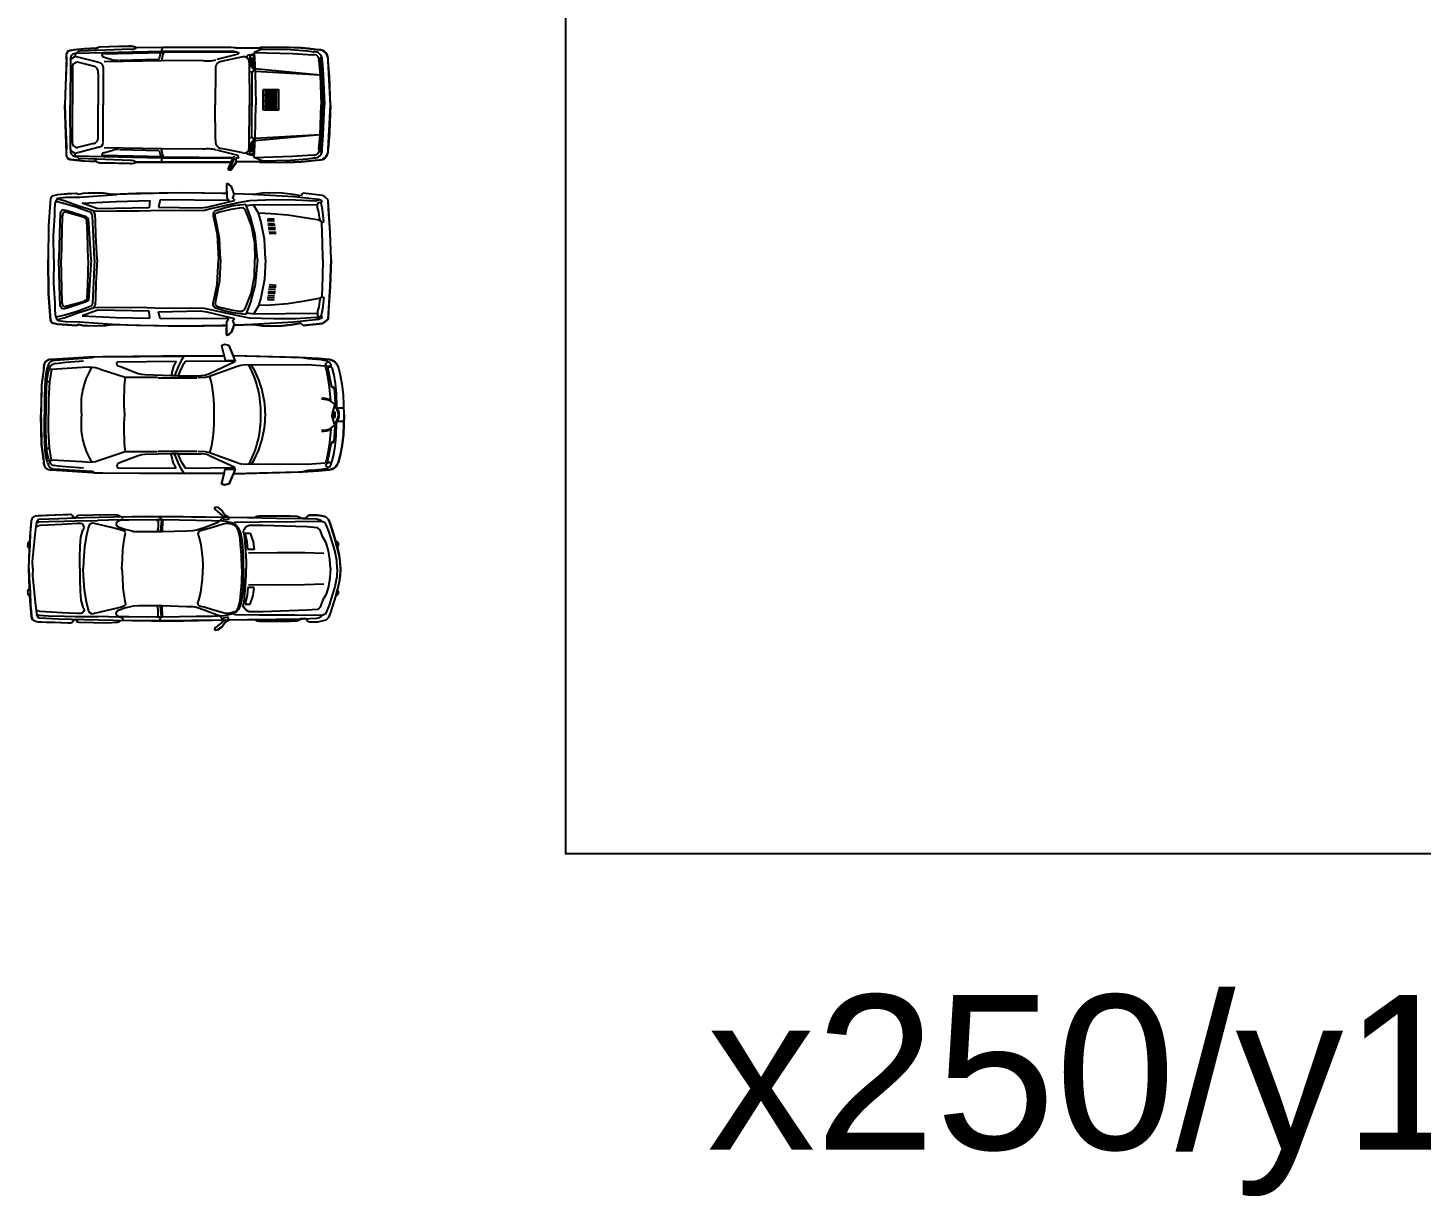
# Model space of a CAD drawing. Header units: millimetres. Extents: x -21385 to 341565, y -192336 to 174804.
# Drawn here: x -8938 to 13592, y -28040 to -9143 of the extents above; entities that cross this region are included whole.
import ezdxf

# ---------------------------------------------------------------- set-up
doc = ezdxf.new("R2010")
doc.units = ezdxf.units.MM
doc.styles.get("Standard").update_dxf_attribs({"font": 'arial.ttf'})

# ---------------------------------------------------------------- blocks, each defined once
blk = doc.blocks.new('car16')
at = {"color": 0, "linetype": 'ByBlock', "lineweight": -2}
for p, q in [((-834, 4743), (-878, 4684)), ((-763, 4773), (-834, 4743)), ((-715, 4772), (-763, 4773)), ((-452, 4794), (-718, 4772)), ((3, 4809), (-715, 4772)), ((0, 4809), (-452, 4794)), ((0, 4809), (452, 4794)), ((718, 4772), (0, 4809)), ((452, 4794), (718, 4772)), ((766, 4773), (718, 4772)), ((837, 4743), (766, 4773)), ((881, 4684), (837, 4743)), ((-878, 4684), (-913, 4394)), ((-892, 4619), (-910, 4454)), ((-875, 4438), (-859, 4540)), ((-832, 4199), (-809, 4527)), ((-765, 4669), (-760, 4645)), ((-760, 4645), (-488, 4667)), ((-718, 4676), (-486, 4695)), ((-718, 4625), (-483, 4643)), ((-483, 4643), (-584, 3588)), ((-483, 4643), (-541, 3595)), ((-488, 4667), (2, 4682)), ((-486, 4695), (0, 4717)), ((-483, 4643), (2, 4661)), ((488, 4667), (-2, 4682)), ((483, 4643), (-2, 4661)), ((486, 4695), (0, 4717)), ((483, 4643), (541, 3595)), ((483, 4643), (584, 3588)), ((718, 4625), (483, 4643)), ((718, 4676), (486, 4695)), ((760, 4645), (488, 4667)), ((765, 4669), (760, 4645)), ((832, 4199), (809, 4527)), ((875, 4438), (859, 4540)), ((916, 4394), (881, 4684)), ((892, 4619), (910, 4454)), ((-921, 4339), (-936, 3966)), ((-919, 4339), (-923, 4224)), ((-910, 4454), (-921, 4339)), ((-913, 4394), (-919, 4339)), ((-895, 4163), (-875, 4438)), ((895, 4163), (875, 4438)), ((910, 4454), (921, 4339)), ((921, 4339), (916, 4394)), ((921, 4339), (936, 3966)), ((926, 4224), (921, 4339)), ((-923, 4224), (-927, 3676)), ((-903, 3708), (-895, 4163)), ((-850, 3576), (-832, 4199)), ((850, 3576), (832, 4199)), ((903, 3708), (895, 4163)), ((930, 3676), (926, 4224)), ((-936, 3966), (-930, 3676)), ((-247, 3723), (-247, 3972)), ((-247, 3972), (86, 3972)), ((-211, 3950), (-211, 3743)), ((-193, 3950), (-193, 3743)), ((-174, 3950), (-174, 3743)), ((-155, 3950), (-155, 3740)), ((-136, 3950), (-136, 3743)), ((-117, 3950), (-117, 3743)), ((-98, 3950), (-98, 3743)), ((-79, 3950), (-79, 3743)), ((-61, 3950), (-61, 3740)), ((-42, 3950), (-42, 3743)), ((-23, 3950), (-23, 3743)), ((-4, 3950), (-4, 3743)), ((15, 3950), (15, 3743)), ((34, 3950), (34, 3740)), ((52, 3950), (52, 3743)), ((86, 3970), (86, 3726)), ((936, 3966), (930, 3676)), ((-930, 3676), (-918, 3657)), ((-927, 3676), (-915, 3657)), ((-918, 3659), (-921, 3288)), ((-918, 3657), (-903, 3708)), ((-915, 3657), (-918, 3288)), ((-903, 3708), (-850, 3576)), ((86, 3723), (-247, 3723)), ((903, 3708), (850, 3576)), ((918, 3657), (903, 3708)), ((930, 3676), (918, 3657)), ((918, 3657), (930, 3676)), ((918, 3659), (921, 3288)), ((921, 3288), (918, 3657)), ((-850, 3576), (-541, 3595)), ((-822, 3574), (-797, 3464)), ((-803, 3568), (-684, 3571)), ((-803, 3568), (-791, 3508)), ((-797, 3464), (-769, 3458)), ((-791, 3508), (-705, 3496)), ((-777, 3395), (-704, 3046)), ((-766, 3549), (-587, 3544)), ((-766, 3532), (-611, 3530)), ((-754, 3516), (-636, 3514)), ((-684, 3497), (0, 3502)), ((-678, 3570), (-606, 3569)), ((-606, 3569), (-564, 3565)), ((-541, 3595), (0, 3602)), ((-529, 3538), (-537, 3498)), ((-529, 3538), (26, 3541)), ((529, 3538), (-26, 3541)), ((541, 3595), (0, 3602)), ((684, 3497), (0, 3502)), ((529, 3538), (537, 3498)), ((850, 3576), (541, 3595)), ((606, 3569), (564, 3565)), ((766, 3549), (587, 3544)), ((678, 3570), (606, 3569)), ((766, 3532), (611, 3530)), ((754, 3516), (636, 3514)), ((803, 3568), (684, 3571)), ((777, 3395), (704, 3046)), ((791, 3508), (705, 3496)), ((797, 3464), (769, 3458)), ((803, 3568), (791, 3508)), ((822, 3574), (797, 3464)), ((-921, 3288), (-929, 3203)), ((-929, 3203), (-928, 2095)), ((-918, 3288), (-926, 3203)), ((-926, 3203), (-926, 2395)), ((-869, 3234), (-870, 3253)), ((-869, 3248), (-860, 3294)), ((-869, 3239), (-862, 2082)), ((-860, 3294), (-843, 3335)), ((-854, 3245), (-860, 3294)), ((-854, 3245), (-847, 2121)), ((-842, 3326), (-819, 3319)), ((-819, 3319), (-734, 2973)), ((819, 3319), (734, 2973)), ((842, 3326), (819, 3319)), ((870, 3244), (824, 3256)), ((881, 3286), (835, 3298)), ((860, 3294), (843, 3335)), ((854, 3245), (847, 2121)), ((869, 3239), (862, 2082)), ((869, 3234), (870, 3253)), ((1039, 3159), (869, 3234)), ((870, 3253), (883, 3281)), ((1055, 3178), (870, 3253)), ((883, 3281), (921, 3288)), ((921, 3288), (956, 3274)), ((1051, 3204), (921, 3288)), ((929, 3203), (928, 2095)), ((929, 2395), (929, 3203)), ((929, 3203), (1039, 3159)), ((956, 3274), (1004, 3243)), ((1004, 3243), (1051, 3204)), ((1053, 3163), (1039, 3159)), ((1039, 3159), (1053, 3163)), ((1051, 3204), (1053, 3163)), ((1053, 3163), (1051, 3204)), ((-563, 2953), (1, 2945)), ((563, 2953), (-1, 2945)), ((-718, 2749), (-713, 2081)), ((718, 2749), (713, 2081)), ((-926, 2395), (-921, 1667)), ((924, 1667), (929, 2395)), ((-928, 2095), (-924, 1667)), ((-924, 2095), (-892, 2081)), ((-861, 2083), (-830, 678)), ((-847, 2115), (-819, 2101)), ((-739, 2042), (-843, 2066)), ((-842, 2110), (-820, 1123)), ((-819, 2101), (-713, 2081)), ((-724, 1401), (-739, 2042)), ((-713, 2081), (-694, 1153)), ((713, 2081), (694, 1153)), ((819, 2101), (713, 2081)), ((724, 1401), (739, 2042)), ((739, 2042), (843, 2066)), ((847, 2115), (819, 2101)), ((842, 2110), (820, 1123)), ((861, 2083), (830, 678)), ((924, 2095), (892, 2081)), ((928, 2095), (924, 1667)), ((-939, 1628), (-944, 1564)), ((-922, 1668), (-939, 1628)), ((-921, 1667), (-922, 1668)), ((-899, 1578), (-869, 766)), ((899, 1578), (869, 766)), ((925, 1668), (924, 1667)), ((942, 1628), (925, 1668)), ((947, 1564), (942, 1628)), ((-949, 1561), (-935, 1083)), ((-944, 1564), (-942, 1383)), ((-942, 1383), (-934, 1071)), ((949, 1561), (935, 1083)), ((937, 1071), (945, 1383)), ((945, 1383), (947, 1564)), ((-776, 1139), (-731, 1290)), ((-609, 1134), (1, 1134)), ((609, 1134), (-1, 1134)), ((776, 1139), (731, 1290)), ((-934, 1071), (-914, 1028)), ((-915, 1023), (-909, 835)), ((-914, 1028), (-902, 800)), ((-685, 1070), (-785, 681)), ((-625, 980), (-689, 719)), ((-512, 1053), (1, 1057)), ((512, 1053), (-1, 1057)), ((625, 980), (689, 719)), ((685, 1070), (785, 681)), ((905, 800), (917, 1028)), ((915, 1023), (909, 835)), ((917, 1028), (937, 1071)), ((-909, 835), (-889, 664)), ((-902, 800), (-879, 599)), ((-829, 672), (-812, 685)), ((-812, 685), (-785, 681)), ((-785, 681), (-742, 613)), ((785, 681), (742, 613)), ((812, 685), (785, 681)), ((829, 672), (812, 685)), ((882, 599), (905, 800)), ((909, 835), (889, 664)), ((-889, 664), (-882, 625)), ((-879, 599), (-862, 558)), ((-862, 558), (-815, 537)), ((-815, 537), (-778, 537)), ((-779, 540), (1, 514)), ((-778, 537), (-668, 540)), ((-719, 608), (1, 604)), ((-668, 540), (-321, 525)), ((-592, 638), (1, 638)), ((-321, 525), (1, 514)), ((592, 638), (-1, 638)), ((719, 608), (-1, 604)), ((779, 540), (-1, 514)), ((1, 514), (324, 525)), ((324, 525), (671, 540)), ((671, 540), (781, 537)), ((781, 537), (818, 537)), ((818, 537), (865, 558)), ((865, 558), (882, 599)), ((889, 664), (882, 625))]:
    blk.add_line(p, q, dxfattribs=at)
for centre, radius, start, end in [((-746, 4628), 147, 79.1015, 183.2578), ((746, 4628), 147, 356.7422, 100.8985), ((-737, 4554), 122, 82.2066, 187.0084), ((-733, 4547), 78.8, 78.7155, 194.9964), ((733, 4547), 78.8, 345.0036, 101.2845), ((737, 4554), 122, 352.9916, 97.7934), ((-695, 3414), 84, 82.8572, 192.6963), ((-556, 3539), 27.2, 356.5624, 107.4608), ((556, 3539), 27.2, 72.5392, 183.4376), ((695, 3414), 84, 347.3037, 97.1428), ((-1172, 2829), 461, 349.9118, 16.413), ((-591, 3065), 115, 189.2848, 283.7814), ((591, 3065), 115, 256.2186, 350.7152), ((1172, 2829), 461, 163.587, 190.0882), ((-880, 2111), 32.6, 247.5247, 5.7506), ((880, 2111), 32.6, 174.2494, 292.4753), ((-774, 1580), 175, 149.6911, 184.6747), ((-1004, 1598), 105, 352.5811, 40.8014), ((1004, 1598), 105, 139.1986, 187.4189), ((774, 1580), 175, 355.3253, 30.3089), ((-926, 1353), 205, 342.1442, 9.2577), ((926, 1353), 205, 170.7423, 197.8558), ((-802, 1141), 25.6, 224.0061, 356.137), ((-613, 1065), 69, 88.997, 175.9648), ((613, 1065), 69, 4.0352, 91.003), ((802, 1141), 25.6, 183.863, 315.9939), ((-863, 1073), 69.6, 171.825, 254.2245), ((-532, 956), 98.4, 80.0835, 168.2467), ((532, 956), 98.4, 11.7533, 99.9165), ((863, 1073), 69.6, 285.7755, 8.175), ((-821, 757), 47.5, 179.0999, 256.8105), ((-743, 695), 90.2, 169.888, 285.8252), ((-609, 716), 80, 174.7652, 282.2723), ((609, 716), 80, 257.7277, 5.2348), ((743, 695), 90.2, 254.1748, 10.112), ((821, 757), 47.5, 283.1894, 0.9001), ((-798, 620), 83.9, 176.0054, 288.3021), ((798, 620), 83.9, 251.6979, 3.9946)]:
    blk.add_arc(centre, radius, start, end, dxfattribs=at)
blk = doc.blocks.new('car17')
at = {"color": 0, "linetype": 'ByBlock', "lineweight": -2}
for p, q in [((-965, 4773), (-1011, 4722)), ((-965, 4773), (-1011, 4722)), ((-434, 4807), (-965, 4773)), ((-818, 4781), (-965, 4773)), ((-434, 4807), (-818, 4781)), ((0, 4822), (-434, 4807)), ((0, 4822), (-434, 4807)), ((0, 4822), (434, 4807)), ((434, 4807), (0, 4822)), ((434, 4807), (818, 4781)), ((965, 4773), (434, 4807)), ((818, 4781), (965, 4773)), ((965, 4773), (1011, 4722)), ((1011, 4722), (965, 4773)), ((-1035, 4680), (-1070, 4372)), ((-1035, 4680), (-1070, 4372)), ((-1011, 4722), (-1035, 4680)), ((-1011, 4722), (-1035, 4680)), ((-970, 4617), (-1013, 4216)), ((-951, 4666), (-970, 4617)), ((-963, 4641), (-940, 4579)), ((-940, 4579), (-961, 4244)), ((-928, 4675), (-951, 4666)), ((-909, 4662), (-928, 4675)), ((-926, 4624), (-910, 4668)), ((-900, 4600), (-926, 4624)), ((-806, 4682), (-909, 4662)), ((-839, 4602), (-900, 4600)), ((-877, 4590), (-886, 3582)), ((-764, 4624), (-839, 4602)), ((-614, 4705), (-806, 4682)), ((-678, 4636), (-764, 4624)), ((-633, 4627), (-679, 4360)), ((-632, 4645), (-678, 4636)), ((-611, 4671), (-633, 4627)), ((-598, 4671), (-614, 4705)), ((-277, 4680), (-598, 4671)), ((0, 4686), (-277, 4680)), ((0, 4686), (277, 4680)), ((277, 4680), (598, 4671)), ((598, 4671), (614, 4705)), ((611, 4671), (633, 4627)), ((614, 4705), (806, 4682)), ((632, 4645), (678, 4636)), ((633, 4627), (679, 4360)), ((678, 4636), (764, 4624)), ((764, 4624), (839, 4602)), ((806, 4682), (909, 4662)), ((839, 4602), (900, 4600)), ((877, 4590), (886, 3582)), ((900, 4600), (926, 4624)), ((909, 4662), (928, 4675)), ((926, 4624), (910, 4668)), ((928, 4675), (951, 4666)), ((963, 4641), (940, 4579)), ((940, 4579), (961, 4244)), ((951, 4666), (970, 4617)), ((970, 4617), (1013, 4216)), ((1011, 4722), (1035, 4680)), ((1035, 4680), (1011, 4722)), ((1035, 4680), (1070, 4372)), ((1070, 4372), (1035, 4680)), ((-1070, 4372), (-1030, 4333)), ((-1070, 4372), (-1030, 4333)), ((-1030, 4333), (-1053, 4208)), ((-1030, 4333), (-1053, 4208)), ((-679, 4360), (-716, 4122)), ((679, 4360), (716, 4122)), ((1070, 4372), (1030, 4333)), ((1030, 4333), (1070, 4372)), ((1030, 4333), (1053, 4208)), ((1053, 4208), (1030, 4333)), ((-1053, 4208), (-1074, 4028)), ((-1053, 4208), (-1074, 4028)), ((-1013, 4216), (-1050, 3552)), ((-961, 4244), (-962, 3891)), ((-716, 4122), (-739, 3844)), ((716, 4122), (739, 3844)), ((961, 4244), (962, 3891)), ((1013, 4216), (1050, 3552)), ((1053, 4208), (1074, 4028)), ((1074, 4028), (1053, 4208)), ((-1074, 4028), (-1078, 3838)), ((-1074, 4028), (-1078, 3838)), ((-1078, 3838), (-1073, 3705)), ((-1078, 3838), (-1073, 3705)), ((-962, 3891), (-950, 3500)), ((-739, 3844), (-747, 3650)), ((-656, 3899), (-652, 3792)), ((-622, 3906), (-624, 3785)), ((-589, 3799), (-583, 3906)), ((-557, 3915), (-552, 3798)), ((-517, 3803), (-517, 3922)), ((-487, 3923), (-481, 3807)), ((-444, 3816), (-443, 3933)), ((-420, 3933), (-413, 3817)), ((420, 3933), (413, 3817)), ((444, 3816), (443, 3933)), ((487, 3923), (481, 3807)), ((517, 3803), (516, 3922)), ((557, 3915), (552, 3798)), ((589, 3799), (583, 3906)), ((622, 3906), (624, 3785)), ((656, 3899), (652, 3792)), ((739, 3844), (747, 3650)), ((962, 3891), (950, 3500)), ((1078, 3838), (1073, 3705)), ((1073, 3705), (1078, 3838)), ((1074, 4028), (1078, 3838)), ((1078, 3838), (1074, 4028)), ((-1073, 3705), (-1052, 3564)), ((-1073, 3705), (-1052, 3564)), ((-748, 3646), (-883, 3568)), ((-622, 3686), (-748, 3646)), ((-326, 3746), (-622, 3686)), ((0, 3629), (-405, 3593)), ((0, 3760), (-326, 3746)), ((0, 3760), (326, 3746)), ((0, 3629), (404, 3593)), ((326, 3746), (622, 3686)), ((622, 3686), (748, 3646)), ((748, 3646), (883, 3568)), ((1073, 3705), (1052, 3564)), ((1052, 3564), (1073, 3705)), ((-1052, 3564), (-1062, 3272)), ((-1052, 3564), (-1062, 3272)), ((-950, 3500), (-914, 3321)), ((-691, 3519), (-890, 3444)), ((-890, 3444), (-865, 3240)), ((-886, 3582), (-867, 3453)), ((-839, 3387), (-808, 3428)), ((-836, 3340), (-839, 3387)), ((-808, 3428), (-550, 3530)), ((-405, 3593), (-691, 3519)), ((-550, 3530), (-275, 3580)), ((-275, 3580), (3, 3590)), ((275, 3580), (-3, 3590)), ((550, 3530), (275, 3580)), ((404, 3593), (691, 3519)), ((808, 3428), (550, 3530)), ((691, 3519), (890, 3444)), ((839, 3387), (808, 3428)), ((836, 3340), (839, 3387)), ((890, 3444), (865, 3240)), ((886, 3582), (867, 3453)), ((950, 3500), (914, 3321)), ((1052, 3564), (1062, 3272)), ((1062, 3272), (1052, 3564)), ((-1178, 3213), (-1231, 3142)), ((-1219, 3169), (-1231, 3142)), ((-1178, 3213), (-1219, 3169)), ((-1105, 3240), (-1178, 3213)), ((-1105, 3240), (-1178, 3213)), ((-1039, 3252), (-1105, 3240)), ((-1063, 3247), (-1105, 3240)), ((-1062, 3272), (-1063, 3247)), ((-1062, 3272), (-1063, 3247)), ((-996, 3226), (-1039, 3252)), ((-998, 3134), (-972, 3158)), ((-968, 3252), (-996, 3226)), ((-972, 3158), (-943, 3168)), ((-968, 3252), (-954, 3261)), ((-955, 3163), (-963, 2056)), ((-846, 2812), (-954, 3261)), ((-914, 3321), (-822, 2897)), ((-865, 3240), (-830, 3092)), ((-814, 3207), (-836, 3340)), ((-767, 2998), (-814, 3207)), ((767, 2998), (814, 3207)), ((814, 3207), (836, 3340)), ((914, 3321), (822, 2897)), ((865, 3240), (830, 3092)), ((846, 2812), (954, 3261)), ((972, 3158), (943, 3168)), ((968, 3252), (954, 3261)), ((955, 3162), (963, 2056)), ((968, 3252), (996, 3226)), ((998, 3134), (972, 3158)), ((996, 3226), (1039, 3252)), ((1039, 3252), (1105, 3240)), ((1062, 3272), (1063, 3248)), ((1063, 3247), (1062, 3272)), ((1105, 3240), (1063, 3247)), ((1105, 3240), (1178, 3213)), ((1178, 3213), (1105, 3240)), ((1178, 3213), (1219, 3169)), ((1231, 3142), (1178, 3213)), ((1219, 3169), (1231, 3142)), ((-1231, 3142), (-1214, 3128)), ((-1231, 3142), (-1214, 3128)), ((-1214, 3128), (-998, 3134)), ((-1214, 3128), (-1066, 3132)), ((-1066, 3132), (-1080, 2411)), ((-1068, 3061), (-1080, 2411)), ((-1066, 3132), (-1068, 3061)), ((-830, 3092), (-782, 2943)), ((-782, 2943), (-753, 2914)), ((-741, 2954), (-767, 2998)), ((-710, 2946), (-741, 2954)), ((-648, 2956), (-710, 2946)), ((-706, 2913), (-406, 2977)), ((-344, 3015), (-648, 2956)), ((-406, 2977), (0, 3001)), ((0, 3034), (-344, 3015)), ((0, 3034), (344, 3015)), ((406, 2977), (0, 3001)), ((344, 3015), (648, 2956)), ((706, 2913), (406, 2977)), ((648, 2956), (710, 2946)), ((710, 2946), (741, 2954)), ((741, 2954), (767, 2998)), ((782, 2943), (753, 2914)), ((830, 3092), (782, 2943)), ((1214, 3128), (998, 3134)), ((1080, 2411), (1066, 3132)), ((1066, 3132), (1214, 3128)), ((1066, 3130), (1068, 3061)), ((1068, 3061), (1080, 2411)), ((1231, 3142), (1214, 3128)), ((1214, 3128), (1231, 3142)), ((-833, 2707), (-846, 2812)), ((-846, 2032), (-833, 2707)), ((-822, 2897), (-791, 2775)), ((-791, 2775), (-787, 2548)), ((-753, 2914), (-706, 2913)), ((753, 2914), (706, 2913)), ((791, 2775), (787, 2548)), ((822, 2897), (791, 2775)), ((833, 2707), (846, 2812)), ((846, 2032), (833, 2707)), ((-787, 2548), (-791, 2098)), ((787, 2548), (791, 2098)), ((-1080, 2411), (-1066, 1666)), ((-1080, 2411), (-1051, 1284)), ((1051, 1284), (1080, 2411)), ((1080, 2411), (1066, 1666)), ((-963, 2056), (-846, 2032)), ((-791, 2098), (-779, 1711)), ((791, 2098), (779, 1711)), ((963, 2056), (846, 2032)), ((-952, 1892), (-835, 1880)), ((-938, 1347), (-952, 1892)), ((-835, 1880), (-818, 1050)), ((835, 1880), (818, 1050)), ((952, 1892), (835, 1880)), ((938, 1347), (952, 1892)), ((-1066, 1666), (-1051, 1284)), ((-779, 1711), (-782, 1346)), ((779, 1711), (782, 1346)), ((1066, 1666), (1051, 1284)), ((-1009, 752), (-1053, 1354)), ((1009, 752), (1053, 1354)), ((-1073, 1143), (-1077, 972)), ((-1051, 1284), (-1073, 1143)), ((-1051, 1284), (-1073, 1143)), ((-1073, 1143), (-1068, 806)), ((-910, 797), (-938, 1347)), ((-782, 1346), (-776, 1007)), ((782, 1346), (776, 1007)), ((910, 797), (938, 1347)), ((1051, 1284), (1073, 1143)), ((1073, 1143), (1051, 1284)), ((1068, 806), (1073, 1143)), ((1073, 1143), (1077, 972)), ((-1077, 972), (-1068, 806)), ((-818, 1050), (-910, 797)), ((-776, 1007), (-818, 881)), ((-758, 941), (-789, 862)), ((-728, 1007), (-773, 983)), ((-713, 965), (-758, 941)), ((-620, 1011), (-728, 1007)), ((-587, 966), (-713, 965)), ((-417, 912), (-665, 900)), ((-389, 1019), (-620, 1011)), ((-372, 979), (-587, 966)), ((0, 940), (-417, 912)), ((0, 1041), (-389, 1019)), ((0, 994), (-372, 979)), ((0, 1041), (389, 1019)), ((0, 994), (372, 979)), ((0, 940), (417, 912)), ((372, 979), (587, 966)), ((389, 1019), (620, 1011)), ((417, 912), (665, 900)), ((587, 966), (713, 965)), ((620, 1011), (728, 1007)), ((713, 965), (758, 941)), ((728, 1007), (773, 983)), ((758, 941), (789, 862)), ((776, 1007), (818, 881)), ((818, 1050), (910, 797)), ((1077, 972), (1068, 806)), ((-1051, 737), (-1069, 702)), ((-1051, 737), (-1069, 702)), ((-1069, 702), (-1059, 557)), ((-1069, 702), (-1045, 397)), ((-1068, 806), (-1051, 737)), ((-1068, 806), (-1051, 737)), ((-1006, 531), (-1009, 752)), ((-869, 727), (-942, 519)), ((-847, 699), (-900, 514)), ((-818, 881), (-869, 727)), ((-789, 862), (-847, 699)), ((-688, 862), (-788, 555)), ((-683, 810), (-768, 510)), ((-665, 900), (-688, 862)), ((-658, 860), (-683, 810)), ((-632, 870), (-658, 860)), ((-410, 882), (-632, 870)), ((0, 894), (-410, 882)), ((0, 894), (410, 882)), ((410, 882), (632, 870)), ((632, 870), (658, 860)), ((658, 860), (683, 810)), ((665, 900), (688, 862)), ((683, 810), (768, 510)), ((688, 862), (788, 555)), ((789, 862), (847, 699)), ((818, 881), (869, 727)), ((847, 699), (900, 514)), ((869, 727), (942, 519)), ((1006, 531), (1009, 752)), ((1045, 397), (1069, 702)), ((1068, 806), (1051, 737)), ((1051, 737), (1068, 806)), ((1051, 737), (1069, 702)), ((1069, 702), (1051, 737)), ((1069, 702), (1058, 557)), ((-1059, 557), (-1045, 397)), ((-990, 402), (-1006, 531)), ((-942, 519), (-967, 431)), ((-900, 514), (-935, 368)), ((-788, 555), (-805, 479)), ((-805, 479), (-754, 441)), ((-768, 510), (-754, 490)), ((-754, 490), (-702, 474)), ((-702, 474), (0, 458)), ((702, 474), (0, 458)), ((754, 490), (702, 474)), ((768, 510), (754, 490)), ((805, 479), (754, 441)), ((788, 555), (805, 479)), ((900, 514), (935, 368)), ((942, 519), (967, 431)), ((990, 402), (1006, 531)), ((1058, 557), (1045, 397)), ((-1045, 397), (-1026, 307)), ((-1045, 397), (-1026, 307)), ((-1026, 307), (-984, 283)), ((-1026, 307), (-984, 283)), ((-967, 431), (-996, 398)), ((-927, 367), (-990, 402)), ((-984, 283), (-550, 249)), ((-984, 283), (-550, 249)), ((-827, 353), (-927, 367)), ((-709, 356), (-827, 353)), ((-754, 441), (-421, 427)), ((-386, 334), (-709, 356)), ((-550, 249), (0, 246)), ((-550, 249), (0, 246)), ((-421, 427), (0, 418)), ((0, 340), (-386, 334)), ((421, 427), (0, 418)), ((0, 340), (386, 334)), ((550, 249), (0, 246)), ((0, 246), (550, 249)), ((386, 334), (709, 356)), ((754, 441), (421, 427)), ((984, 283), (550, 249)), ((550, 249), (984, 283)), ((709, 356), (827, 353)), ((827, 353), (927, 367)), ((927, 367), (990, 402)), ((967, 431), (996, 398)), ((1026, 307), (984, 283)), ((984, 283), (1026, 307)), ((1045, 397), (1026, 307)), ((1026, 307), (1045, 397))]:
    blk.add_line(p, q, dxfattribs=at)
blk = doc.blocks.new('car18')
at = {"color": 0, "linetype": 'ByBlock', "lineweight": -2}
for p, q in [((-650, 4968), (-759, 4939)), ((-650, 4968), (-756, 4939)), ((-484, 5001), (-650, 4968)), ((-484, 5001), (-650, 4968)), ((-309, 5020), (-487, 5001)), ((-309, 5020), (-484, 5001)), ((11, 5034), (-309, 5020)), ((12, 5034), (-309, 5020)), ((-96, 5026), (-96, 4924)), ((333, 5020), (12, 5034)), ((13, 5034), (334, 5020)), ((120, 5026), (120, 4924)), ((508, 5001), (333, 5020)), ((334, 5020), (511, 5001)), ((508, 5001), (674, 4968)), ((674, 4968), (508, 5001)), ((674, 4968), (783, 4939)), ((779, 4939), (674, 4968)), ((-879, 4792), (-896, 4616)), ((-879, 4789), (-896, 4616)), ((-842, 4883), (-879, 4792)), ((-862, 4734), (-876, 4659)), ((-807, 4724), (-847, 4774)), ((-756, 4939), (-842, 4883)), ((-770, 4761), (-807, 4724)), ((-767, 4828), (-770, 4761)), ((-717, 4746), (-770, 4728)), ((-753, 4831), (-760, 4761)), ((-760, 4761), (-654, 4787)), ((-753, 4831), (-629, 4863)), ((-576, 4774), (-717, 4746)), ((-654, 4787), (-544, 4807)), ((-629, 4863), (-496, 4885)), ((-434, 4794), (-576, 4774)), ((-544, 4807), (-438, 4827)), ((-496, 4885), (-332, 4903)), ((-406, 4895), (-451, 4825)), ((-438, 4827), (-408, 4873)), ((-213, 4819), (-434, 4796)), ((-408, 4873), (-281, 4882)), ((-332, 4903), (-114, 4910)), ((-281, 4882), (-149, 4888)), ((-141, 4877), (13, 4831)), ((165, 4877), (11, 4831)), ((356, 4903), (138, 4910)), ((306, 4882), (173, 4888)), ((238, 4819), (459, 4796)), ((433, 4873), (306, 4882)), ((521, 4885), (356, 4903)), ((430, 4895), (475, 4825)), ((463, 4827), (433, 4873)), ((459, 4794), (601, 4774)), ((568, 4807), (463, 4827)), ((654, 4863), (521, 4885)), ((678, 4787), (568, 4807)), ((601, 4774), (742, 4746)), ((778, 4831), (654, 4863)), ((785, 4761), (678, 4787)), ((742, 4746), (794, 4728)), ((778, 4831), (785, 4761)), ((866, 4883), (779, 4939)), ((791, 4828), (794, 4761)), ((794, 4761), (832, 4724)), ((832, 4724), (871, 4774)), ((902, 4792), (866, 4883)), ((886, 4734), (900, 4659)), ((920, 4616), (902, 4792)), ((903, 4789), (920, 4616)), ((-896, 4616), (-916, 4297)), ((-896, 4616), (-911, 4360)), ((-888, 4514), (-891, 4448)), ((-876, 4659), (-888, 4514)), ((-773, 4727), (-794, 4442)), ((797, 4727), (818, 4442)), ((900, 4659), (912, 4514)), ((912, 4514), (916, 4448)), ((920, 4616), (940, 4297)), ((935, 4360), (920, 4616)), ((-911, 4360), (-942, 3243)), ((-915, 4293), (-942, 3243)), ((-891, 4447), (-911, 4360)), ((-794, 4436), (-789, 3392)), ((818, 4436), (813, 3392)), ((916, 4447), (935, 4360)), ((966, 3243), (935, 4360)), ((940, 4293), (966, 3243)), ((-790, 3385), (-770, 3307)), ((815, 3385), (794, 3307)), ((-1106, 3172), (-1123, 3096)), ((-1106, 3172), (-1123, 3095)), ((-868, 3272), (-1106, 3172)), ((-942, 3243), (-1106, 3172)), ((-869, 3109), (-868, 3272)), ((-868, 3272), (-847, 3272)), ((-847, 3266), (-855, 2468)), ((-843, 3266), (-661, 2877)), ((-766, 3302), (-604, 2856)), ((790, 3302), (629, 2856)), ((867, 3266), (685, 2877)), ((892, 3272), (871, 3272)), ((871, 3266), (879, 2468)), ((893, 3109), (892, 3272)), ((892, 3272), (1131, 3172)), ((1130, 3172), (966, 3243)), ((1147, 3095), (1130, 3172)), ((1131, 3172), (1147, 3096)), ((-1123, 3095), (-1105, 3051)), ((-1123, 3095), (-1105, 3051)), ((-1106, 3051), (-869, 3109)), ((-1105, 3051), (-935, 3090)), ((-935, 3090), (-940, 2448)), ((-935, 3090), (-935, 2096)), ((-868, 3110), (-848, 3132)), ((892, 3110), (872, 3132)), ((1130, 3051), (893, 3109)), ((959, 2096), (958, 3090)), ((958, 3090), (1128, 3051)), ((959, 3090), (964, 2448)), ((1128, 3051), (1147, 3095)), ((1147, 3095), (1129, 3051)), ((-661, 2877), (-645, 2846)), ((-645, 2846), (-633, 2810)), ((-633, 2810), (-624, 2768)), ((-624, 2768), (-620, 2721)), ((-620, 2348), (-620, 2721)), ((-604, 2861), (-588, 2789)), ((-588, 2789), (-584, 2670)), ((612, 2789), (608, 2670)), ((629, 2861), (612, 2789)), ((649, 2768), (645, 2721)), ((645, 2348), (645, 2721)), ((657, 2810), (649, 2768)), ((669, 2846), (657, 2810)), ((685, 2877), (669, 2846)), ((-581, 2656), (-581, 2023)), ((605, 2656), (605, 2023)), ((-940, 2447), (-863, 2395)), ((-926, 996), (-938, 2449)), ((-863, 2395), (-762, 2348)), ((-852, 2314), (-788, 2284)), ((-846, 1369), (-852, 2314)), ((-851, 2468), (-778, 2416)), ((-788, 2280), (-715, 2257)), ((-778, 2416), (-689, 2374)), ((-762, 2348), (-669, 2312)), ((-715, 2257), (-618, 2235)), ((-689, 2374), (-620, 2348)), ((-669, 2312), (-620, 2291)), ((-620, 2348), (-620, 2239)), ((739, 2257), (642, 2235)), ((713, 2374), (645, 2348)), ((645, 2348), (645, 2239)), ((693, 2312), (645, 2291)), ((786, 2348), (693, 2312)), ((802, 2416), (713, 2374)), ((812, 2280), (739, 2257)), ((887, 2395), (786, 2348)), ((875, 2468), (802, 2416)), ((876, 2314), (812, 2284)), ((870, 1369), (876, 2314)), ((964, 2447), (887, 2395)), ((950, 996), (962, 2449)), ((-935, 2096), (-927, 1130)), ((-618, 2235), (-633, 1808)), ((642, 2235), (657, 1808)), ((951, 1130), (959, 2096)), ((-633, 1808), (-639, 1763)), ((-589, 2013), (-589, 1501)), ((613, 2013), (613, 1501)), ((657, 1808), (663, 1763)), ((-650, 1699), (-761, 1418)), ((-639, 1763), (-650, 1699)), ((663, 1763), (675, 1699)), ((675, 1699), (786, 1418)), ((-820, 1358), (-846, 1369)), ((-791, 1362), (-820, 1354)), ((-776, 1380), (-791, 1362)), ((-761, 1418), (-776, 1380)), ((-589, 1491), (-722, 1089)), ((613, 1491), (746, 1089)), ((786, 1418), (800, 1380)), ((800, 1380), (815, 1362)), ((815, 1362), (844, 1354)), ((844, 1358), (870, 1369)), ((-927, 1130), (-922, 965)), ((945, 965), (951, 1130)), ((-926, 995), (-906, 958)), ((-923, 988), (-880, 306)), ((-922, 965), (-880, 302)), ((-906, 958), (-883, 581)), ((-747, 1009), (-757, 917)), ((-757, 917), (-751, 798)), ((-724, 1088), (-747, 1012)), ((749, 1088), (771, 1012)), ((771, 1009), (782, 917)), ((782, 917), (775, 798)), ((947, 988), (904, 306)), ((904, 302), (945, 965)), ((930, 958), (907, 581)), ((950, 995), (930, 958)), ((-852, 815), (-832, 533)), ((-751, 797), (-720, 306)), ((776, 797), (744, 306)), ((876, 815), (856, 533)), ((-883, 581), (-866, 364)), ((-832, 533), (-817, 408)), ((856, 533), (842, 408)), ((907, 581), (890, 364)), ((-880, 302), (-874, 254)), ((-874, 254), (-853, 216)), ((-817, 408), (-809, 339)), ((-763, 236), (-680, 214)), ((-740, 262), (-720, 302)), ((-720, 302), (-523, 269)), ((-717, 258), (-626, 236)), ((-626, 236), (-528, 221)), ((-525, 221), (-525, 269)), ((-523, 269), (-245, 254)), ((-245, 254), (10, 254)), ((269, 254), (15, 254)), ((547, 269), (269, 254)), ((744, 302), (547, 269)), ((550, 221), (550, 269)), ((650, 236), (553, 221)), ((741, 258), (650, 236)), ((787, 236), (704, 214)), ((764, 262), (744, 302)), ((842, 408), (833, 339)), ((877, 216), (898, 254)), ((898, 254), (904, 302)), ((-853, 216), (-818, 187)), ((-818, 187), (-780, 174)), ((-780, 174), (-709, 169)), ((-740, 174), (-468, 137)), ((-709, 169), (-473, 137)), ((-683, 214), (-565, 199)), ((-568, 199), (-285, 188)), ((-528, 221), (-242, 210)), ((-473, 137), (-74, 131)), ((-468, 137), (12, 130)), ((-285, 188), (12, 185)), ((-242, 210), (12, 210)), ((-74, 131), (12, 130)), ((266, 210), (12, 210)), ((309, 188), (12, 185)), ((492, 137), (12, 130)), ((12, 130), (98, 131)), ((98, 131), (496, 137)), ((553, 221), (266, 210)), ((593, 199), (309, 188)), ((764, 174), (492, 137)), ((496, 137), (733, 169)), ((707, 214), (590, 199)), ((733, 169), (804, 174)), ((804, 174), (842, 187)), ((842, 187), (877, 216))]:
    blk.add_line(p, q, dxfattribs=at)
for centre, radius, start, end in [((-713, 4778), 166, 104.8175, 175.2209), ((-756, 4722), 107, 96.2462, 173.5883), ((-31, 4692), 223, 145.5794, 187.2735), ((29, 4686), 268, 93.8626, 184.8111), ((61, 4621), 326, 98.8174, 128.2391), ((8, 4797), 91.9, 86.539, 121.9955), ((3, 4909), 55.5, 217.6719, 280.6196), ((16, 4797), 91.9, 58.0045, 93.461), ((21, 4909), 55.5, 259.3804, 322.3281), ((-5, 4686), 268, 355.1889, 86.1374), ((-37, 4621), 326, 51.7609, 81.1826), ((56, 4692), 223, 352.7265, 34.4206), ((737, 4778), 166, 4.7791, 75.1825), ((780, 4722), 107, 6.4117, 83.7538), ((15, 2202), 1556, 90.1983, 121.1047), ((-33, 2109), 1575, 88.4576, 118.4588), ((9, 2202), 1556, 58.8953, 89.8017), ((57, 2109), 1575, 61.5411, 91.5424), ((-94, 1043), 1888, 86.8364, 105.6781), ((118, 1043), 1888, 74.3219, 93.1637), ((-235, 4587), 3117, 263.4909, 274.6014), ((260, 4587), 3117, 265.3986, 276.5091), ((-137, 1963), 1186, 238.4985, 277.2225), ((161, 1963), 1186, 262.7775, 301.5015), ((-761, 292), 120, 175.3851, 278.4752), ((-747, 353), 119, 176.5772, 262.5302), ((-711, 358), 100, 193.1432, 264.911), ((735, 358), 100, 275.089, 346.8568), ((785, 292), 120, 261.5248, 4.6149), ((772, 353), 119, 277.4698, 3.4228)]:
    blk.add_arc(centre, radius, start, end, dxfattribs=at)
blk = doc.blocks.new('car19')
at = {"color": 0, "linetype": 'ByBlock', "lineweight": -2}
for p, q in [((-218, 4954), (0, 4974)), ((-113, 4967), (-218, 4954)), ((0, 4974), (-113, 4967)), ((0, 4974), (113, 4967)), ((0, 4974), (218, 4954)), ((113, 4967), (218, 4954)), ((-835, 4738), (-853, 4671)), ((-853, 4671), (-835, 4738)), ((-791, 4777), (-835, 4738)), ((-835, 4738), (-791, 4777)), ((-712, 4810), (-791, 4777)), ((-791, 4777), (-712, 4810)), ((-709, 4743), (-740, 4723)), ((-712, 4810), (-434, 4897)), ((-467, 4887), (-712, 4810)), ((-591, 4792), (-709, 4743)), ((-432, 4838), (-591, 4792)), ((-414, 4743), (-519, 4684)), ((-218, 4954), (-467, 4887)), ((-432, 4918), (-434, 4897)), ((-434, 4897), (-432, 4918)), ((-411, 4933), (-432, 4918)), ((-432, 4918), (-411, 4933)), ((-293, 4882), (-432, 4838)), ((-288, 4777), (-414, 4743)), ((-393, 4933), (-411, 4933)), ((-411, 4933), (-367, 4933)), ((-367, 4933), (-393, 4933)), ((-360, 4918), (-367, 4933)), ((-367, 4933), (-360, 4918)), ((-360, 4918), (-218, 4954)), ((-131, 4913), (-293, 4882)), ((-144, 4800), (-288, 4777)), ((-5, 4810), (-144, 4800)), ((0, 4918), (-131, 4913)), ((-5, 4810), (144, 4800)), ((0, 4918), (131, 4913)), ((131, 4913), (293, 4882)), ((144, 4800), (288, 4777)), ((218, 4954), (467, 4887)), ((218, 4954), (360, 4918)), ((288, 4777), (414, 4743)), ((293, 4882), (432, 4838)), ((360, 4918), (367, 4933)), ((360, 4918), (367, 4933)), ((367, 4933), (393, 4933)), ((367, 4933), (411, 4933)), ((393, 4933), (411, 4933)), ((411, 4933), (432, 4918)), ((411, 4933), (432, 4918)), ((414, 4743), (519, 4684)), ((432, 4918), (434, 4897)), ((432, 4918), (434, 4897)), ((432, 4838), (591, 4792)), ((434, 4897), (712, 4810)), ((467, 4887), (712, 4810)), ((591, 4792), (709, 4743)), ((709, 4743), (740, 4723)), ((712, 4810), (791, 4777)), ((712, 4810), (791, 4777)), ((791, 4777), (835, 4738)), ((791, 4777), (835, 4738)), ((835, 4738), (853, 4671)), ((835, 4738), (853, 4671)), ((-853, 4671), (-866, 4594)), ((-866, 4594), (-853, 4671)), ((-866, 4594), (-866, 4474)), ((-866, 4474), (-866, 4594)), ((-812, 4363), (-804, 4592)), ((-804, 4592), (-789, 4641)), ((-789, 4641), (-773, 4661)), ((-773, 4661), (-763, 4674)), ((-755, 4689), (-760, 4602)), ((-760, 4602), (-755, 4240)), ((-740, 4723), (-755, 4689)), ((-660, 4602), (-673, 4427)), ((-645, 4625), (-660, 4602)), ((-624, 4646), (-645, 4625)), ((-519, 4684), (-624, 4646)), ((-259, 4399), (-247, 4705)), ((259, 4399), (247, 4705)), ((519, 4684), (624, 4646)), ((624, 4646), (645, 4625)), ((645, 4625), (660, 4602)), ((660, 4602), (673, 4427)), ((740, 4723), (755, 4689)), ((755, 4689), (760, 4602)), ((760, 4602), (755, 4240)), ((773, 4661), (763, 4674)), ((789, 4641), (773, 4661)), ((804, 4592), (789, 4641)), ((812, 4363), (804, 4592)), ((853, 4671), (866, 4594)), ((853, 4671), (866, 4594)), ((866, 4594), (866, 4474)), ((866, 4594), (866, 4474)), ((-866, 4474), (-855, 4443)), ((-855, 4443), (-866, 4474)), ((-855, 4443), (-837, 4427)), ((-837, 4427), (-855, 4443)), ((-848, 4273), (-837, 4299)), ((-848, 4273), (-837, 4299)), ((-837, 4427), (-814, 4420)), ((-814, 4420), (-837, 4427)), ((-837, 4299), (-814, 4335)), ((-837, 4299), (-825, 4320)), ((-825, 4320), (-814, 4335)), ((-817, 3940), (-812, 4363)), ((-814, 4335), (-814, 4420)), ((-673, 4427), (-699, 3719)), ((-262, 3950), (-259, 4399)), ((262, 3950), (259, 4399)), ((673, 4427), (699, 3719)), ((817, 3940), (812, 4363)), ((837, 4427), (814, 4420)), ((837, 4427), (814, 4420)), ((814, 4420), (814, 4335)), ((825, 4320), (814, 4335)), ((814, 4335), (837, 4299)), ((837, 4299), (825, 4320)), ((855, 4443), (837, 4427)), ((855, 4443), (837, 4427)), ((848, 4273), (837, 4299)), ((837, 4299), (848, 4273)), ((866, 4474), (855, 4443)), ((866, 4474), (855, 4443)), ((-853, 4158), (-848, 4273)), ((-853, 4158), (-848, 4273)), ((-853, 3929), (-853, 4158)), ((-853, 3657), (-853, 4158)), ((-755, 4240), (-753, 3657)), ((755, 4240), (753, 3657)), ((853, 4158), (848, 4273)), ((848, 4273), (853, 4158)), ((853, 3929), (853, 4158)), ((853, 4158), (853, 3657)), ((-853, 3657), (-853, 3929)), ((-825, 3470), (-817, 3940)), ((-257, 3488), (-262, 3950)), ((257, 3488), (262, 3950)), ((825, 3470), (817, 3940)), ((853, 3657), (853, 3929)), ((-848, 3621), (-853, 3657)), ((-848, 3621), (-853, 3657)), ((-825, 3590), (-848, 3621)), ((-825, 3590), (-848, 3621)), ((-753, 3657), (-747, 3267)), ((-699, 3719), (-699, 3498)), ((699, 3719), (699, 3498)), ((753, 3657), (747, 3267)), ((825, 3590), (848, 3621)), ((848, 3621), (825, 3590)), ((848, 3621), (853, 3657)), ((853, 3657), (848, 3621)), ((-830, 3162), (-825, 3590)), ((-830, 3141), (-825, 3470)), ((-825, 3565), (-825, 3590)), ((-699, 3498), (-688, 3475)), ((-688, 3475), (-673, 3449)), ((-673, 3449), (-634, 3416)), ((-634, 3416), (-609, 3398)), ((-609, 3398), (-537, 3413)), ((-421, 3390), (-578, 3359)), ((-575, 3513), (-434, 3562)), ((-575, 3434), (-575, 3513)), ((-432, 3465), (-575, 3434)), ((-537, 3413), (-419, 3426)), ((-434, 3562), (-308, 3578)), ((-308, 3477), (-432, 3465)), ((-208, 3405), (-421, 3390)), ((-419, 3426), (-280, 3436)), ((-308, 3578), (-308, 3477)), ((-280, 3436), (-113, 3447)), ((3, 3380), (-223, 3372)), ((3, 3405), (-208, 3405)), ((-113, 3447), (0, 3449)), ((-3, 3405), (208, 3405)), ((-3, 3380), (223, 3372)), ((113, 3447), (0, 3449)), ((280, 3436), (113, 3447)), ((208, 3405), (421, 3390)), ((419, 3426), (280, 3436)), ((308, 3578), (308, 3477)), ((434, 3562), (308, 3578)), ((308, 3477), (432, 3465)), ((537, 3413), (419, 3426)), ((421, 3390), (578, 3359)), ((432, 3465), (575, 3434)), ((575, 3513), (434, 3562)), ((609, 3398), (537, 3413)), ((575, 3434), (575, 3513)), ((634, 3416), (609, 3398)), ((673, 3449), (634, 3416)), ((688, 3475), (673, 3449)), ((699, 3498), (688, 3475)), ((825, 3565), (825, 3590)), ((830, 3141), (825, 3470)), ((830, 3590), (835, 3162)), ((-866, 3108), (-830, 3162)), ((-866, 3108), (-830, 3162)), ((-830, 3162), (-801, 3164)), ((-801, 3164), (-786, 3154)), ((-737, 3218), (-765, 3085)), ((-747, 3267), (-740, 3251)), ((-740, 3251), (-729, 3249)), ((-709, 3280), (-737, 3218)), ((-729, 3233), (-717, 3213)), ((-724, 3180), (-727, 3126)), ((-717, 3213), (-724, 3180)), ((-699, 3262), (-717, 3213)), ((-660, 3326), (-709, 3280)), ((-676, 3290), (-699, 3262)), ((-627, 3321), (-676, 3290)), ((-578, 3359), (-660, 3326)), ((-524, 3344), (-627, 3321)), ((-396, 3357), (-524, 3344)), ((-223, 3372), (-396, 3357)), ((223, 3372), (396, 3357)), ((396, 3357), (524, 3344)), ((524, 3344), (627, 3321)), ((578, 3359), (660, 3326)), ((627, 3321), (676, 3290)), ((660, 3326), (709, 3280)), ((676, 3290), (699, 3262)), ((699, 3262), (717, 3213)), ((709, 3280), (737, 3218)), ((729, 3233), (717, 3213)), ((717, 3213), (724, 3180)), ((724, 3180), (727, 3126)), ((740, 3251), (729, 3249)), ((737, 3218), (765, 3085)), ((747, 3267), (740, 3251)), ((801, 3164), (786, 3154)), ((830, 3162), (801, 3164)), ((866, 3108), (830, 3162)), ((835, 3162), (871, 3108)), ((-999, 2951), (-991, 2984)), ((-999, 2951), (-991, 2984)), ((-981, 2938), (-999, 2951)), ((-981, 2938), (-999, 2951)), ((-991, 2984), (-935, 3061)), ((-991, 2984), (-935, 3061)), ((-956, 2954), (-981, 2938)), ((-956, 2954), (-981, 2938)), ((-866, 3061), (-956, 2954)), ((-866, 3061), (-956, 2954)), ((-935, 3061), (-866, 3108)), ((-935, 3061), (-866, 3108)), ((-843, 3110), (-866, 3108)), ((-840, 3074), (-866, 3061)), ((-840, 3074), (-866, 3061)), ((-843, 2437), (-830, 3141)), ((-835, 3095), (-843, 3110)), ((-843, 2047), (-831, 3074)), ((-840, 3074), (-835, 3095)), ((-801, 3074), (-840, 3074)), ((-831, 3074), (-840, 3074)), ((-804, 3054), (-827, 3051)), ((-786, 3038), (-804, 3054)), ((-796, 3110), (-801, 3074)), ((-786, 3154), (-796, 3110)), ((-765, 3010), (-786, 3038)), ((-765, 3085), (-773, 2897)), ((-755, 3005), (-765, 3010)), ((-747, 2977), (-755, 3005)), ((-665, 2766), (-747, 2977)), ((-727, 3126), (-717, 3077)), ((-717, 3077), (-665, 2905)), ((717, 3077), (665, 2905)), ((665, 2766), (747, 2977)), ((727, 3126), (717, 3077)), ((747, 2977), (755, 3005)), ((755, 3005), (765, 3010)), ((765, 3085), (773, 2897)), ((765, 3010), (786, 3038)), ((786, 3154), (796, 3110)), ((786, 3038), (804, 3054)), ((796, 3110), (801, 3074)), ((801, 3074), (840, 3074)), ((804, 3054), (827, 3051)), ((843, 2437), (830, 3141)), ((835, 3095), (843, 3110)), ((840, 3074), (835, 3095)), ((845, 3074), (836, 3074)), ((836, 3074), (848, 2047)), ((840, 3074), (866, 3061)), ((843, 3110), (866, 3108)), ((871, 3061), (845, 3074)), ((935, 3061), (866, 3108)), ((866, 3061), (956, 2954)), ((871, 3108), (940, 3061)), ((961, 2954), (871, 3061)), ((991, 2984), (935, 3061)), ((940, 3061), (997, 2984)), ((956, 2954), (981, 2938)), ((986, 2938), (961, 2954)), ((981, 2938), (999, 2951)), ((1004, 2951), (986, 2938)), ((999, 2951), (991, 2984)), ((997, 2984), (1004, 2951)), ((-773, 2897), (-778, 2638)), ((-665, 2905), (-624, 2771)), ((-627, 2645), (-665, 2766)), ((-624, 2771), (-611, 2710)), ((-611, 2710), (-596, 2676)), ((-511, 2681), (-388, 2712)), ((-388, 2712), (-164, 2743)), ((-164, 2743), (-54, 2748)), ((-54, 2748), (3, 2748)), ((54, 2748), (-3, 2748)), ((164, 2743), (54, 2748)), ((388, 2712), (164, 2743)), ((511, 2681), (388, 2712)), ((611, 2710), (596, 2676)), ((624, 2771), (611, 2710)), ((665, 2905), (624, 2771)), ((627, 2645), (665, 2766)), ((773, 2897), (778, 2638)), ((-778, 2638), (-786, 2098)), ((-614, 2592), (-627, 2645)), ((-611, 2486), (-614, 2592)), ((-598, 2088), (-611, 2486)), ((-596, 2676), (-557, 2666)), ((-557, 2666), (-511, 2681)), ((557, 2666), (511, 2681)), ((596, 2676), (557, 2666)), ((598, 2088), (611, 2486)), ((611, 2486), (614, 2592)), ((614, 2592), (627, 2645)), ((778, 2638), (786, 2098)), ((-848, 1918), (-843, 2437)), ((848, 1918), (843, 2437)), ((-843, 2047), (-791, 2070)), ((-835, 1438), (-843, 2047)), ((-791, 2070), (-778, 2077)), ((-786, 2098), (-786, 2005)), ((-778, 2098), (-755, 2093)), ((-778, 2077), (-619, 2062)), ((-755, 2093), (-622, 2088)), ((-622, 2088), (-611, 2090)), ((-619, 2062), (-601, 2049)), ((-611, 2090), (-604, 2093)), ((-598, 1846), (-598, 2088)), ((598, 1846), (598, 2088)), ((619, 2062), (601, 2049)), ((611, 2090), (604, 2093)), ((622, 2088), (611, 2090)), ((778, 2077), (619, 2062)), ((755, 2093), (622, 2088)), ((778, 2098), (755, 2093)), ((791, 2070), (778, 2077)), ((786, 2098), (786, 2005)), ((843, 2047), (791, 2070)), ((848, 2047), (840, 1438)), ((-835, 1302), (-848, 1918)), ((-786, 2005), (-781, 1553)), ((-781, 2005), (-773, 2023)), ((-773, 2023), (-670, 2023)), ((-670, 2023), (-611, 2013)), ((-611, 2013), (-598, 2005)), ((-598, 1708), (-598, 1846)), ((611, 2013), (598, 2005)), ((598, 1708), (598, 1846)), ((670, 2023), (611, 2013)), ((773, 2023), (670, 2023)), ((781, 2005), (773, 2023)), ((786, 2005), (781, 1553)), ((835, 1302), (848, 1918)), ((-637, 1487), (-614, 1584)), ((-614, 1584), (-601, 1631)), ((-601, 1631), (-598, 1708)), ((601, 1631), (598, 1708)), ((614, 1584), (601, 1631)), ((637, 1487), (614, 1584)), ((-876, 1207), (-868, 1361)), ((-876, 1207), (-868, 1361)), ((-868, 1361), (-860, 1389)), ((-868, 1361), (-860, 1389)), ((-860, 1389), (-848, 1405)), ((-860, 1389), (-848, 1405)), ((-848, 1405), (-835, 1438)), ((-848, 1405), (-835, 1438)), ((-809, 1453), (-830, 1448)), ((-791, 1438), (-809, 1453)), ((-786, 1415), (-791, 1438)), ((-773, 1381), (-786, 1415)), ((-786, 1394), (-778, 1048)), ((-781, 1553), (-781, 1443)), ((-781, 1443), (-773, 1381)), ((-773, 1381), (-750, 1351)), ((-712, 1348), (-678, 1366)), ((-678, 1366), (-663, 1410)), ((-663, 1410), (-637, 1487)), ((-622, 1430), (-663, 1271)), ((-598, 1492), (-622, 1430)), ((-578, 1497), (-598, 1492)), ((-524, 1487), (-578, 1497)), ((-426, 1469), (-524, 1487)), ((-311, 1453), (-426, 1469)), ((-144, 1446), (-311, 1453)), ((3, 1438), (-144, 1446)), ((-3, 1438), (144, 1446)), ((144, 1446), (311, 1453)), ((311, 1453), (426, 1469)), ((426, 1469), (524, 1487)), ((524, 1487), (578, 1497)), ((578, 1497), (598, 1492)), ((598, 1492), (622, 1430)), ((622, 1430), (663, 1271)), ((663, 1410), (637, 1487)), ((678, 1366), (663, 1410)), ((712, 1348), (678, 1366)), ((773, 1381), (750, 1351)), ((781, 1443), (773, 1381)), ((773, 1381), (786, 1415)), ((786, 1394), (778, 1048)), ((781, 1553), (781, 1443)), ((786, 1415), (791, 1438)), ((791, 1438), (809, 1453)), ((809, 1453), (830, 1448)), ((848, 1405), (835, 1438)), ((840, 1438), (853, 1405)), ((860, 1389), (848, 1405)), ((853, 1405), (866, 1389)), ((868, 1361), (860, 1389)), ((866, 1389), (873, 1361)), ((876, 1207), (868, 1361)), ((873, 1361), (881, 1207)), ((-866, 745), (-876, 1207)), ((-866, 745), (-876, 1207)), ((-825, 829), (-835, 1302)), ((-750, 1351), (-712, 1348)), ((-663, 1271), (-701, 1107)), ((663, 1271), (701, 1107)), ((750, 1351), (712, 1348)), ((825, 829), (835, 1302)), ((866, 745), (876, 1207)), ((881, 1207), (871, 745)), ((-773, 680), (-778, 1048)), ((-729, 994), (-735, 955)), ((-735, 955), (-712, 917)), ((-701, 1107), (-729, 994)), ((-712, 917), (-673, 899)), ((712, 917), (673, 899)), ((701, 1107), (729, 994)), ((735, 955), (712, 917)), ((729, 994), (735, 955)), ((773, 680), (778, 1048)), ((-860, 722), (-866, 745)), ((-860, 722), (-866, 745)), ((-835, 704), (-860, 722)), ((-835, 704), (-860, 722)), ((-825, 678), (-835, 704)), ((-825, 678), (-835, 704)), ((-827, 655), (-825, 678)), ((-812, 416), (-825, 829)), ((-768, 508), (-773, 680)), ((-722, 796), (-729, 770)), ((-729, 770), (-729, 714)), ((-729, 714), (-714, 475)), ((-696, 819), (-722, 796)), ((-670, 829), (-696, 819)), ((-673, 899), (-539, 868)), ((-645, 824), (-670, 829)), ((-622, 809), (-645, 824)), ((-586, 796), (-622, 809)), ((-509, 775), (-586, 796)), ((-539, 868), (-349, 832)), ((-360, 765), (-509, 775)), ((-182, 757), (-360, 765)), ((-349, 832), (-118, 819)), ((3, 757), (-182, 757)), ((-118, 819), (3, 814)), ((118, 819), (-3, 814)), ((-3, 757), (182, 757)), ((349, 832), (118, 819)), ((182, 757), (360, 765)), ((539, 868), (349, 832)), ((360, 765), (509, 775)), ((509, 775), (586, 796)), ((673, 899), (539, 868)), ((586, 796), (622, 809)), ((622, 809), (645, 824)), ((645, 824), (670, 829)), ((670, 829), (696, 819)), ((696, 819), (722, 796)), ((729, 714), (714, 475)), ((722, 796), (729, 770)), ((729, 770), (729, 714)), ((768, 508), (773, 680)), ((812, 416), (825, 829)), ((825, 678), (835, 704)), ((840, 704), (830, 678)), ((830, 678), (832, 655)), ((835, 704), (860, 722)), ((866, 722), (840, 704)), ((860, 722), (866, 745)), ((871, 745), (866, 722)), ((-878, 601), (-876, 621)), ((-878, 601), (-876, 621)), ((-876, 562), (-878, 601)), ((-860, 134), (-878, 601)), ((-876, 621), (-855, 639)), ((-876, 621), (-855, 639)), ((-868, 354), (-876, 562)), ((-855, 639), (-827, 655)), ((-855, 639), (-840, 650)), ((-840, 650), (-827, 655)), ((-763, 254), (-768, 508)), ((-714, 475), (-696, 118)), ((714, 475), (696, 118)), ((763, 254), (768, 508)), ((840, 650), (827, 655)), ((832, 655), (860, 639)), ((855, 639), (840, 650)), ((876, 621), (855, 639)), ((860, 639), (881, 621)), ((884, 601), (866, 134)), ((868, 354), (876, 562)), ((878, 601), (876, 621)), ((876, 562), (878, 601)), ((881, 621), (884, 601)), ((-866, 221), (-868, 354)), ((-799, 103), (-812, 416)), ((-755, 90), (-763, 254)), ((755, 90), (763, 254)), ((799, 103), (812, 416)), ((866, 221), (868, 354)), ((-860, 134), (-866, 221)), ((-860, 87), (-860, 134)), ((-860, 87), (-860, 134)), ((-853, 41), (-860, 87)), ((-853, 41), (-860, 87)), ((-822, -8), (-853, 41)), ((-822, -8), (-853, 41)), ((-791, 80), (-799, 103)), ((-799, 103), (-778, 67)), ((-778, 67), (-753, 64)), ((-740, 64), (-755, 90)), ((-686, 54), (-753, 64)), ((-696, 118), (-686, 67)), ((-686, 67), (-670, 56)), ((-547, 36), (-686, 54)), ((-113, -5), (-547, 36)), ((0, 0), (-113, -5)), ((0, 0), (113, -5)), ((113, -5), (547, 36)), ((547, 36), (686, 54)), ((686, 67), (670, 56)), ((696, 118), (686, 67)), ((686, 54), (753, 64)), ((740, 64), (755, 90)), ((778, 67), (753, 64)), ((799, 103), (778, 67)), ((791, 80), (799, 103)), ((822, -8), (853, 41)), ((858, 41), (827, -8)), ((853, 41), (860, 87)), ((866, 87), (858, 41)), ((860, 134), (866, 221)), ((860, 87), (860, 134)), ((866, 134), (866, 87)), ((-773, -21), (-822, -8)), ((-773, -21), (-822, -8)), ((-686, -31), (-773, -21)), ((-586, -39), (-773, -21)), ((-586, -39), (-686, -31)), ((-372, -44), (-586, -39)), ((-434, -51), (-586, -39)), ((-434, -51), (-432, -67)), ((-432, -67), (-434, -51)), ((-432, -67), (-406, -77)), ((-406, -77), (-432, -67)), ((-406, -77), (-370, -82)), ((-370, -82), (-406, -77)), ((-152, -62), (-372, -44)), ((-370, -82), (-339, -74)), ((-339, -74), (-370, -82)), ((-339, -74), (-334, -54)), ((-334, -54), (-339, -74)), ((-152, -62), (-334, -54)), ((3, -64), (-152, -62)), ((3, -64), (-152, -62)), ((-3, -64), (152, -62)), ((157, -62), (3, -64)), ((152, -62), (372, -44)), ((339, -54), (157, -62)), ((339, -74), (334, -54)), ((344, -74), (339, -54)), ((370, -82), (339, -74)), ((375, -82), (344, -74)), ((406, -77), (370, -82)), ((372, -44), (586, -39)), ((411, -77), (375, -82)), ((432, -67), (406, -77)), ((437, -67), (411, -77)), ((434, -51), (432, -67)), ((439, -51), (437, -67)), ((591, -39), (439, -51)), ((586, -39), (686, -31)), ((778, -21), (591, -39)), ((686, -31), (773, -21)), ((773, -21), (822, -8)), ((827, -8), (778, -21))]:
    blk.add_line(p, q, dxfattribs=at)

msp = doc.modelspace()

# ---------------------------------------------------------------- linework, layer by layer
msp.add_lwpolyline([(47028, 42364), (-245, 42364), (-245, -22500), (47028, -22500)], close=True)

# ---------------------------------------------------------------- block references
at = {"rotation": 270}
for name, p in [('car16', (-8856, -10389)), ('car17', (-8856, -12889)), ('car18', (-8856, -15389)), ('car19', (-8856, -17889))]:
    msp.add_blockref(name, p, dxfattribs=at)

# ---------------------------------------------------------------- texts
at = {"insert": (2047, -24786), "char_height": 2500, "attachment_point": 1}
msp.add_mtext_dynamic_manual_height_columns('x250/y150/z0/a3/s0/r85', width=2500, gutter_width=12.5, heights=[0], dxfattribs=at)

doc.saveas('drawing.dxf')
